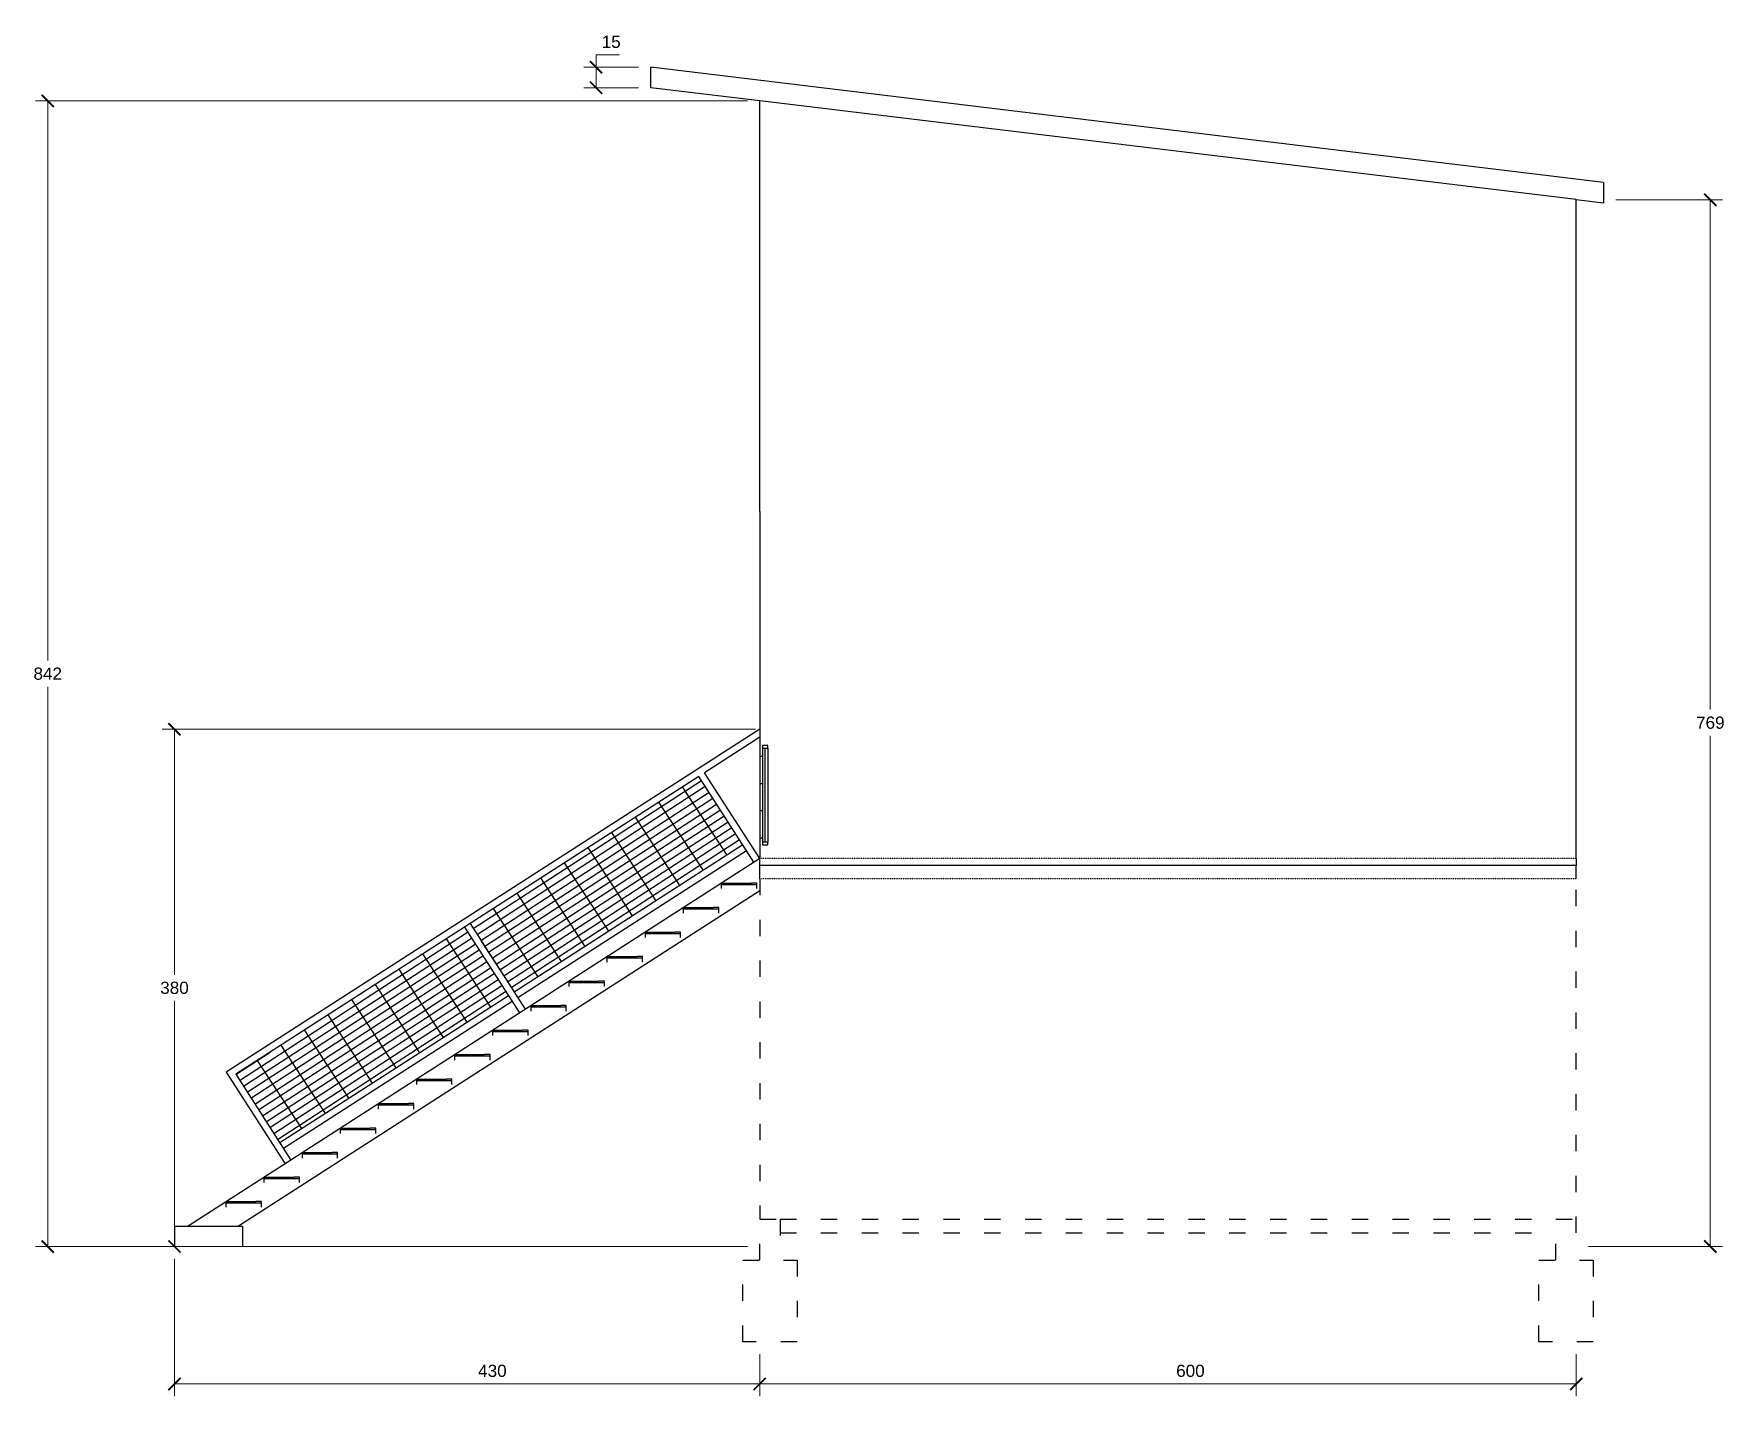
# Model space of a CAD drawing. Header units: millimetres. Extents: x 3033 to 4275, y 1431 to 2432.
import ezdxf

# ---------------------------------------------------------------- set-up
doc = ezdxf.new("R2010")
doc.units = ezdxf.units.MM
doc.linetypes.add('ACAD_ISO03W100', pattern=[30, 12, -18])
for name, color, linetype in [('A-FLOR-INTR', 3, 'ACAD_ISO03W100'), ('A-FLOR-LEVL', 3, 'Continuous'), ('A-FLOR-STRS-EXTR', 1, 'Continuous'), ('A-ROOF', 3, 'Continuous'), ('A-STRUCTURE', 4, 'ACAD_ISO03W100'), ('A-WALL-FULL-EXTR', 3, 'Continuous')]:
    doc.layers.add(name, color=color, linetype=linetype)
doc.layers.add('QUOTE', color=5, linetype='Continuous', lineweight=13)
doc.styles.get("Standard").update_dxf_attribs({"font": 'arial.ttf'})
doc.dimstyles.new('ISO-25', dxfattribs={"dimtxt": 2.5, "dimasz": 2.5, "dimexe": 1.25, "dimexo": 0.625, "dimtad": 1, "dimtxsty": 'Standard', "dimcen": 2.5, "dimadec": 0, "dimazin": 0, "dimtfac": 1, "dimtmove": 0, "dimatfit": 3, "dimfxl": 1, "dimarcsym": 0})

# ---------------------------------------------------------------- blocks, each defined once
blk = doc.blocks.new('_ArchTick')
at = {"color": 0, "linetype": 'ByBlock', "const_width": 0.15}
blk.add_lwpolyline([(-0.5, -0.5), (0.5, 0.5)], dxfattribs=at)
blk = doc.blocks.new('*D3')
at = {"layer": 'Defpoints', "color": 0, "transparency": 16777216}
for p in [(3136.5, 1541.2), (3566.5, 1471.2), (3136.5, 1440.2)]:
    blk.add_point(p, dxfattribs=at)
at = {"layer": 'QUOTE', "color": 0, "transparency": 16777216}
for p, q in [((3136.5, 1532.2), (3136.5, 1431.2)), ((3566.5, 1462.2), (3566.5, 1431.2)), ((3566.5, 1440.2), (3136.5, 1440.2))]:
    blk.add_line(p, q, dxfattribs=at)
at = {"layer": 'QUOTE', "color": 0, "transparency": 16777216, "xscale": 9, "yscale": 9, "zscale": 9, "rotation": 180}
blk.add_blockref('_ArchTick', (3136.5, 1440.2), dxfattribs=at)
at = {"layer": 'QUOTE', "color": 0, "transparency": 16777216, "xscale": 9, "yscale": 9, "zscale": 9}
blk.add_blockref('_ArchTick', (3566.5, 1440.2), dxfattribs=at)
at = {"layer": 'QUOTE', "color": 0, "transparency": 16777216, "insert": (3370.1, 1449.8), "char_height": 9, "attachment_point": 5}
blk.add_mtext('430', dxfattribs=at)
blk = doc.blocks.new('*D4')
at = {"layer": 'Defpoints', "color": 0, "transparency": 16777216}
for p in [(3136.5, 1921.2), (3572.5, 1921.2), (3566.5, 1541.2)]:
    blk.add_point(p, dxfattribs=at)
at = {"layer": 'QUOTE', "color": 0, "transparency": 16777216}
for p, q in [((3563.5, 1921.2), (3127.5, 1921.2)), ((3136.5, 1921.2), (3136.5, 1740.8)), ((3136.5, 1541.2), (3136.5, 1721.7)), ((3557.5, 1541.2), (3127.5, 1541.2))]:
    blk.add_line(p, q, dxfattribs=at)
at = {"layer": 'QUOTE', "color": 0, "transparency": 16777216, "xscale": 9, "yscale": 9, "zscale": 9}
for p, rotation in [((3136.5, 1921.2), 90), ((3136.5, 1541.2), 270)]:
    blk.add_blockref('_ArchTick', p, dxfattribs=dict(at, rotation=rotation))
at = {"layer": 'QUOTE', "color": 0, "transparency": 16777216, "insert": (3136.5, 1731.2), "char_height": 9, "attachment_point": 5}
blk.add_mtext('380', dxfattribs=at)
blk = doc.blocks.new('*D5')
at = {"layer": 'Defpoints', "color": 0, "transparency": 16777216}
for p in [(3566.5, 1471.2), (4166.5, 1471.2), (4166.5, 1440.2)]:
    blk.add_point(p, dxfattribs=at)
at = {"layer": 'QUOTE', "color": 0, "transparency": 16777216}
for p, q in [((3566.5, 1462.2), (3566.5, 1431.2)), ((4166.5, 1462.2), (4166.5, 1431.2)), ((3566.5, 1440.2), (4166.5, 1440.2))]:
    blk.add_line(p, q, dxfattribs=at)
at = {"layer": 'QUOTE', "color": 0, "transparency": 16777216, "xscale": 9, "yscale": 9, "zscale": 9, "rotation": 180}
blk.add_blockref('_ArchTick', (3566.5, 1440.2), dxfattribs=at)
at = {"layer": 'QUOTE', "color": 0, "transparency": 16777216, "xscale": 9, "yscale": 9, "zscale": 9}
blk.add_blockref('_ArchTick', (4166.5, 1440.2), dxfattribs=at)
at = {"layer": 'QUOTE', "color": 0, "transparency": 16777216, "insert": (3883, 1449.8), "char_height": 9, "attachment_point": 5}
blk.add_mtext('600', dxfattribs=at)
blk = doc.blocks.new('*D6')
at = {"layer": 'Defpoints', "color": 0, "transparency": 16777216}
for p in [(3043.4, 2382.8), (3566.5, 2382.8), (3137.3, 1541.2)]:
    blk.add_point(p, dxfattribs=at)
at = {"layer": 'QUOTE', "color": 0, "transparency": 16777216}
for p, q in [((3557.5, 2382.8), (3034.4, 2382.8)), ((3043.4, 2382.8), (3043.4, 1971.6)), ((3043.4, 1541.2), (3043.4, 1952.4)), ((3128.3, 1541.2), (3034.4, 1541.2))]:
    blk.add_line(p, q, dxfattribs=at)
at = {"layer": 'QUOTE', "color": 0, "transparency": 16777216, "xscale": 9, "yscale": 9, "zscale": 9}
for p, rotation in [((3043.4, 2382.8), 90), ((3043.4, 1541.2), 270)]:
    blk.add_blockref('_ArchTick', p, dxfattribs=dict(at, rotation=rotation))
at = {"layer": 'QUOTE', "color": 0, "transparency": 16777216, "insert": (3043.4, 1962), "char_height": 9, "attachment_point": 5}
blk.add_mtext('842', dxfattribs=at)
blk = doc.blocks.new('*D7')
at = {"layer": 'Defpoints', "color": 0, "transparency": 16777216}
for p in [(3446.3, 2407.6), (3486.5, 2407.6), (3486.5, 2392.5)]:
    blk.add_point(p, dxfattribs=at)
at = {"layer": 'QUOTE', "color": 0, "transparency": 16777216}
for p, q in [((3446.3, 2407.6), (3446.3, 2416.6)), ((3446.3, 2416.6), (3463.4, 2416.6)), ((3477.5, 2407.6), (3437.3, 2407.6)), ((3446.3, 2392.5), (3446.3, 2407.6)), ((3477.5, 2392.5), (3437.3, 2392.5))]:
    blk.add_line(p, q, dxfattribs=at)
at = {"layer": 'QUOTE', "color": 0, "transparency": 16777216, "xscale": 9, "yscale": 9, "zscale": 9}
for p, rotation in [((3446.3, 2407.6), 90), ((3446.3, 2392.5), 270)]:
    blk.add_blockref('_ArchTick', p, dxfattribs=dict(at, rotation=rotation))
at = {"layer": 'QUOTE', "color": 0, "transparency": 16777216, "insert": (3457.4, 2426.2), "char_height": 9, "attachment_point": 5}
blk.add_mtext('15', dxfattribs=at)
blk = doc.blocks.new('*D9')
at = {"layer": 'Defpoints', "color": 0, "transparency": 16777216}
for p in [(4186.5, 2310.1), (4166.5, 1541.2), (4265, 1541.2)]:
    blk.add_point(p, dxfattribs=at)
at = {"layer": 'QUOTE', "color": 0, "transparency": 16777216}
for p, q in [((4195.5, 2310.1), (4274, 2310.1)), ((4265, 2310.1), (4265, 1935.6)), ((4265, 1541.2), (4265, 1916.4)), ((4175.5, 1541.2), (4274, 1541.2))]:
    blk.add_line(p, q, dxfattribs=at)
at = {"layer": 'QUOTE', "color": 0, "transparency": 16777216, "xscale": 9, "yscale": 9, "zscale": 9}
for p, rotation in [((4265, 2310.1), 90), ((4265, 1541.2), 270)]:
    blk.add_blockref('_ArchTick', p, dxfattribs=dict(at, rotation=rotation))
at = {"layer": 'QUOTE', "color": 0, "transparency": 16777216, "insert": (4265, 1926), "char_height": 9, "attachment_point": 5}
blk.add_mtext('769', dxfattribs=at)

msp = doc.modelspace()

# ---------------------------------------------------------------- hatches: boundary and pattern name
at = {"layer": 'A-FLOR-STRS-EXTR'}
h = msp.add_hatch(dxfattribs=at)
h.set_pattern_fill('GRATE', color=256, scale=6.5, angle=123, style=0)
h.set_pattern_definition([(213, (33519.6063, -3711.7474), (2.809997, -4.327016), []), (303, (33519.606, -3711.747), (17.308064, 11.239988), [])])
h.paths.add_polyline_path([(3554.2, 1836.2), (3521.8, 1886.6), (3353.7, 1778.5), (3386.1, 1728.1)])
h.paths.add_polyline_path([(3349.5, 1775.8), (3181.5, 1667.7), (3213.8, 1617.4), (3381.9, 1725.4)])

# ---------------------------------------------------------------- linework, layer by layer
at = {"layer": 'A-FLOR-INTR', "ltscale": 0.01}
msp.add_line((4166.5, 1811.2), (3566.5, 1811.2), dxfattribs=at)
at = {"layer": 'A-FLOR-INTR', "linetype": 'ACAD_ISO03W100', "ltscale": 0.01}
msp.add_lwpolyline([(4166.5, 1826.2), (3566.5, 1826.2)], dxfattribs=at)
at = {"layer": 'A-FLOR-LEVL'}
for p, q in [((3566.5, 1811.2), (3566.5, 1826.2)), ((4166.5, 1821.2), (3566.5, 1821.2))]:
    msp.add_line(p, q, dxfattribs=at)
at = {"layer": 'A-FLOR-STRS-EXTR'}
for p, q in [((3566.5, 1921.2), (3174.5, 1669.2)), ((3566.5, 1915.3), (3526, 1889.3)), ((3521.8, 1886.6), (3181.5, 1667.7)), ((3566.5, 1826.2), (3146.5, 1556.2)), ((3554.2, 1836.2), (3386.1, 1728.1)), ((3556.9, 1832), (3388.8, 1723.9)), ((3566.5, 1802.5), (3183.5, 1556.2)), ((3538.5, 1807.2), (3564.4, 1807.2)), ((3542.5, 1808.2), (3560.4, 1808.2)), ((3510.5, 1789.2), (3536.4, 1789.2)), ((3514.5, 1790.2), (3532.4, 1790.2)), ((3482.5, 1771.2), (3508.4, 1771.2)), ((3486.5, 1772.2), (3504.4, 1772.2)), ((3454.5, 1753.2), (3480.4, 1753.2)), ((3458.5, 1754.2), (3476.4, 1754.2)), ((3426.5, 1735.2), (3452.4, 1735.2)), ((3430.5, 1736.2), (3448.4, 1736.2)), ((3381.9, 1725.4), (3213.8, 1617.4)), ((3384.6, 1721.2), (3216.6, 1613.1)), ((3398.5, 1717.2), (3424.4, 1717.2)), ((3402.5, 1718.2), (3420.4, 1718.2)), ((3370.5, 1699.2), (3396.4, 1699.2)), ((3374.5, 1700.2), (3392.4, 1700.2)), ((3342.5, 1681.2), (3368.4, 1681.2)), ((3346.5, 1682.2), (3364.4, 1682.2)), ((3314.5, 1663.2), (3340.4, 1663.2)), ((3318.5, 1664.2), (3336.4, 1664.2)), ((3286.5, 1645.2), (3312.4, 1645.2)), ((3290.5, 1646.2), (3308.4, 1646.2)), ((3258.5, 1627.2), (3284.4, 1627.2)), ((3262.5, 1628.2), (3280.4, 1628.2)), ((3230.5, 1609.2), (3256.4, 1609.2)), ((3234.5, 1610.2), (3252.4, 1610.2)), ((3202.5, 1591.2), (3228.4, 1591.2)), ((3206.5, 1592.2), (3224.4, 1592.2)), ((3174.5, 1573.2), (3200.4, 1573.2)), ((3178.5, 1574.2), (3196.4, 1574.2))]:
    msp.add_line(p, q, dxfattribs=at)
for points in [[(3568.5, 1901.2), (3566.5, 1901.2)], [(3572.5, 1909.2), (3568.5, 1909.2), (3568.5, 1907.2), (3572.5, 1907.2), (3572.5, 1909.2)], [(3568.5, 1907.2), (3568.5, 1838.2)], [(3570.5, 1838.2), (3570.5, 1907.2)], [(3572.5, 1907.2), (3572.5, 1838.2)], [(3566.5, 1826.2), (3526, 1889.3)], [(3562.3, 1823.5), (3521.8, 1886.6)], [(3568.5, 1881.2), (3566.5, 1881.2)], [(3568.5, 1861.2), (3566.5, 1861.2)], [(3568.5, 1841.2), (3566.5, 1841.2)], [(3572.5, 1838.2), (3568.5, 1838.2), (3568.5, 1836.2), (3572.5, 1836.2), (3572.5, 1838.2)], [(3538.5, 1804.2), (3538.5, 1808.2), (3542.5, 1808.2)], [(3564.4, 1804.2), (3564.4, 1808.2), (3560.4, 1808.2)], [(3510.5, 1786.2), (3510.5, 1790.2), (3514.5, 1790.2)], [(3536.4, 1786.2), (3536.4, 1790.2), (3532.4, 1790.2)], [(3353.7, 1778.5), (3394.2, 1715.5)], [(3349.5, 1775.8), (3390, 1712.8)], [(3482.5, 1768.2), (3482.5, 1772.2), (3486.5, 1772.2)], [(3508.4, 1768.2), (3508.4, 1772.2), (3504.4, 1772.2)], [(3454.5, 1750.2), (3454.5, 1754.2), (3458.5, 1754.2)], [(3480.4, 1750.2), (3480.4, 1754.2), (3476.4, 1754.2)], [(3426.5, 1732.2), (3426.5, 1736.2), (3430.5, 1736.2)], [(3452.4, 1732.2), (3452.4, 1736.2), (3448.4, 1736.2)], [(3398.5, 1714.2), (3398.5, 1718.2), (3402.5, 1718.2)], [(3424.4, 1714.2), (3424.4, 1718.2), (3420.4, 1718.2)], [(3370.5, 1696.2), (3370.5, 1700.2), (3374.5, 1700.2)], [(3396.4, 1696.2), (3396.4, 1700.2), (3392.4, 1700.2)], [(3342.5, 1678.2), (3342.5, 1682.2), (3346.5, 1682.2)], [(3368.4, 1678.2), (3368.4, 1682.2), (3364.4, 1682.2)], [(3174.5, 1669.2), (3217.8, 1602)], [(3181.5, 1667.7), (3222, 1604.7)], [(3314.5, 1660.2), (3314.5, 1664.2), (3318.5, 1664.2)], [(3340.4, 1660.2), (3340.4, 1664.2), (3336.4, 1664.2)], [(3286.5, 1642.2), (3286.5, 1646.2), (3290.5, 1646.2)], [(3312.4, 1642.2), (3312.4, 1646.2), (3308.4, 1646.2)], [(3258.5, 1624.2), (3258.5, 1628.2), (3262.5, 1628.2)], [(3284.4, 1624.2), (3284.4, 1628.2), (3280.4, 1628.2)], [(3230.5, 1606.2), (3230.5, 1610.2), (3234.5, 1610.2)], [(3256.4, 1606.2), (3256.4, 1610.2), (3252.4, 1610.2)], [(3202.5, 1588.2), (3202.5, 1592.2), (3206.5, 1592.2)], [(3228.4, 1588.2), (3228.4, 1592.2), (3224.4, 1592.2)], [(3174.5, 1570.2), (3174.5, 1574.2), (3178.5, 1574.2)], [(3200.4, 1570.2), (3200.4, 1574.2), (3196.4, 1574.2)], [(3136.5, 1556.2), (3186.5, 1556.2), (3186.5, 1541.2)], [(3136.5, 1556.2), (3136.5, 1541.2)]]:
    msp.add_lwpolyline(points, dxfattribs=at)
at = {"layer": 'A-ROOF'}
for p, q in [((3486.5, 2392.5), (3486.5, 2407.6)), ((4186.5, 2323), (4186.5, 2307.7))]:
    msp.add_line(p, q, dxfattribs=at)
for points in [[(4186.5, 2323), (3486.5, 2407.6)], [(3566.5, 2382.8), (3486.5, 2392.5)], [(4166.5, 2310.3), (3566.5, 2382.8)], [(4186.5, 2307.7), (4166.5, 2310.1)]]:
    msp.add_lwpolyline(points, dxfattribs=at)
at = {"layer": 'A-STRUCTURE'}
for p, q in [((3566.5, 1811.2), (3566.5, 1561.2)), ((4166.5, 1551.2), (4166.5, 1811.2)), ((3566.5, 1531.2), (3566.5, 1561.2)), ((3566.5, 1561.2), (3581.5, 1561.2)), ((3581.5, 1561.2), (4151.5, 1561.2)), ((3581.5, 1561.2), (3581.5, 1531.2)), ((4151.5, 1531.2), (4151.5, 1561.2)), ((4151.5, 1561.2), (4166.5, 1561.2)), ((3581.5, 1551.2), (4151.5, 1551.2))]:
    msp.add_line(p, q, dxfattribs=at)
for points in [[(3554, 1531.2), (3594, 1531.2), (3594, 1471.2), (3554, 1471.2)], [(4139, 1531.2), (4179, 1531.2), (4179, 1471.2), (4139, 1471.2)]]:
    msp.add_lwpolyline(points, close=True, dxfattribs=at)
at = {"layer": 'A-WALL-FULL-EXTR'}
for p, q in [((3566.5, 2081.2), (3566.5, 2382.8)), ((4166.5, 1826.2), (4166.5, 2310.3)), ((3566.5, 2081.2), (3566.5, 2041.2)), ((3566.5, 2041.2), (3566.5, 1826.2)), ((4166.5, 1826.2), (4166.5, 1821.2)), ((4166.5, 1811.2), (4166.5, 1821.2))]:
    msp.add_line(p, q, dxfattribs=at)

# ---------------------------------------------------------------- dimensions: what is measured, and where the dimension line sits
at = {"layer": 'QUOTE'}
for base, p1, p2, override, picture, middle in [((3446.3, 2407.6), (3486.5, 2392.5), (3486.5, 2407.6), {"dimtxt": 9, "dimasz": 9, "dimexe": 9, "dimexo": 9, "dimgap": 5, "dimtih": 1, "dimtoh": 1, "dimdec": 0, "dimblk1": 'ArchTick', "dimblk2": 'ArchTick', "dimsah": 1, "dimlwd": 65535, "dimlwe": 65535}, '*D7', (3457.4, 2426.2)), ((3043.4, 2382.8), (3137.3, 1541.2), (3566.5, 2382.8), {"dimtxt": 9, "dimasz": 9, "dimexe": 9, "dimexo": 9, "dimgap": 5, "dimtih": 1, "dimdec": 0, "dimblk1": 'ArchTick', "dimblk2": 'ArchTick', "dimsah": 1, "dimlwd": 65535, "dimlwe": 65535}, '*D6', (3043.4, 1962)), ((3136.5, 1921.2), (3566.5, 1541.2), (3572.5, 1921.2), {"dimtxt": 9, "dimasz": 9, "dimexe": 9, "dimexo": 9, "dimgap": 5, "dimtih": 1, "dimdec": 0, "dimblk1": 'ArchTick', "dimblk2": 'ArchTick', "dimsah": 1, "dimlwd": 65535, "dimlwe": 65535}, '*D4', (3136.5, 1731.2))]:
    dim = msp.add_linear_dim(base=base, p1=p1, p2=p2, angle=90, dimstyle='ISO-25', override=override, dxfattribs=at)
    dim.commit()
    dim.dimension.update_dxf_attribs({"geometry": picture, "text_midpoint": middle})
dim = msp.add_linear_dim(base=(4265, 1541.2), p1=(4186.5, 2310.1), p2=(4166.5, 1541.2), angle=90, dimstyle='ISO-25', override={"dimtxt": 9, "dimasz": 9, "dimexe": 9, "dimexo": 9, "dimgap": 5, "dimtih": 1, "dimtoh": 1, "dimdec": 0, "dimblk1": 'ArchTick', "dimblk2": 'ArchTick', "dimsah": 1, "dimlwd": 65535, "dimlwe": 65535}, dxfattribs=at)
dim.commit()
dim.dimension.update_dxf_attribs({"geometry": '*D9', "text_midpoint": (4265, 1926), "dimtype": 160})
for base, p2, picture, middle in [((3136.5, 1440.2), (3136.5, 1541.2), '*D3', (3370.1, 1440.2)), ((4166.5, 1440.2), (4166.5, 1471.2), '*D5', (3883, 1440.2))]:
    dim = msp.add_linear_dim(base=base, p1=(3566.5, 1471.2), p2=p2, dimstyle='ISO-25', override={"dimtxt": 9, "dimasz": 9, "dimexe": 9, "dimexo": 9, "dimgap": 5, "dimdec": 0, "dimblk1": 'ArchTick', "dimblk2": 'ArchTick', "dimsah": 1, "dimlwd": 65535, "dimlwe": 65535}, dxfattribs=at)
    dim.commit()
    dim.dimension.update_dxf_attribs({"geometry": picture, "text_midpoint": middle, "dimtype": 160})

doc.saveas('drawing.dxf')
